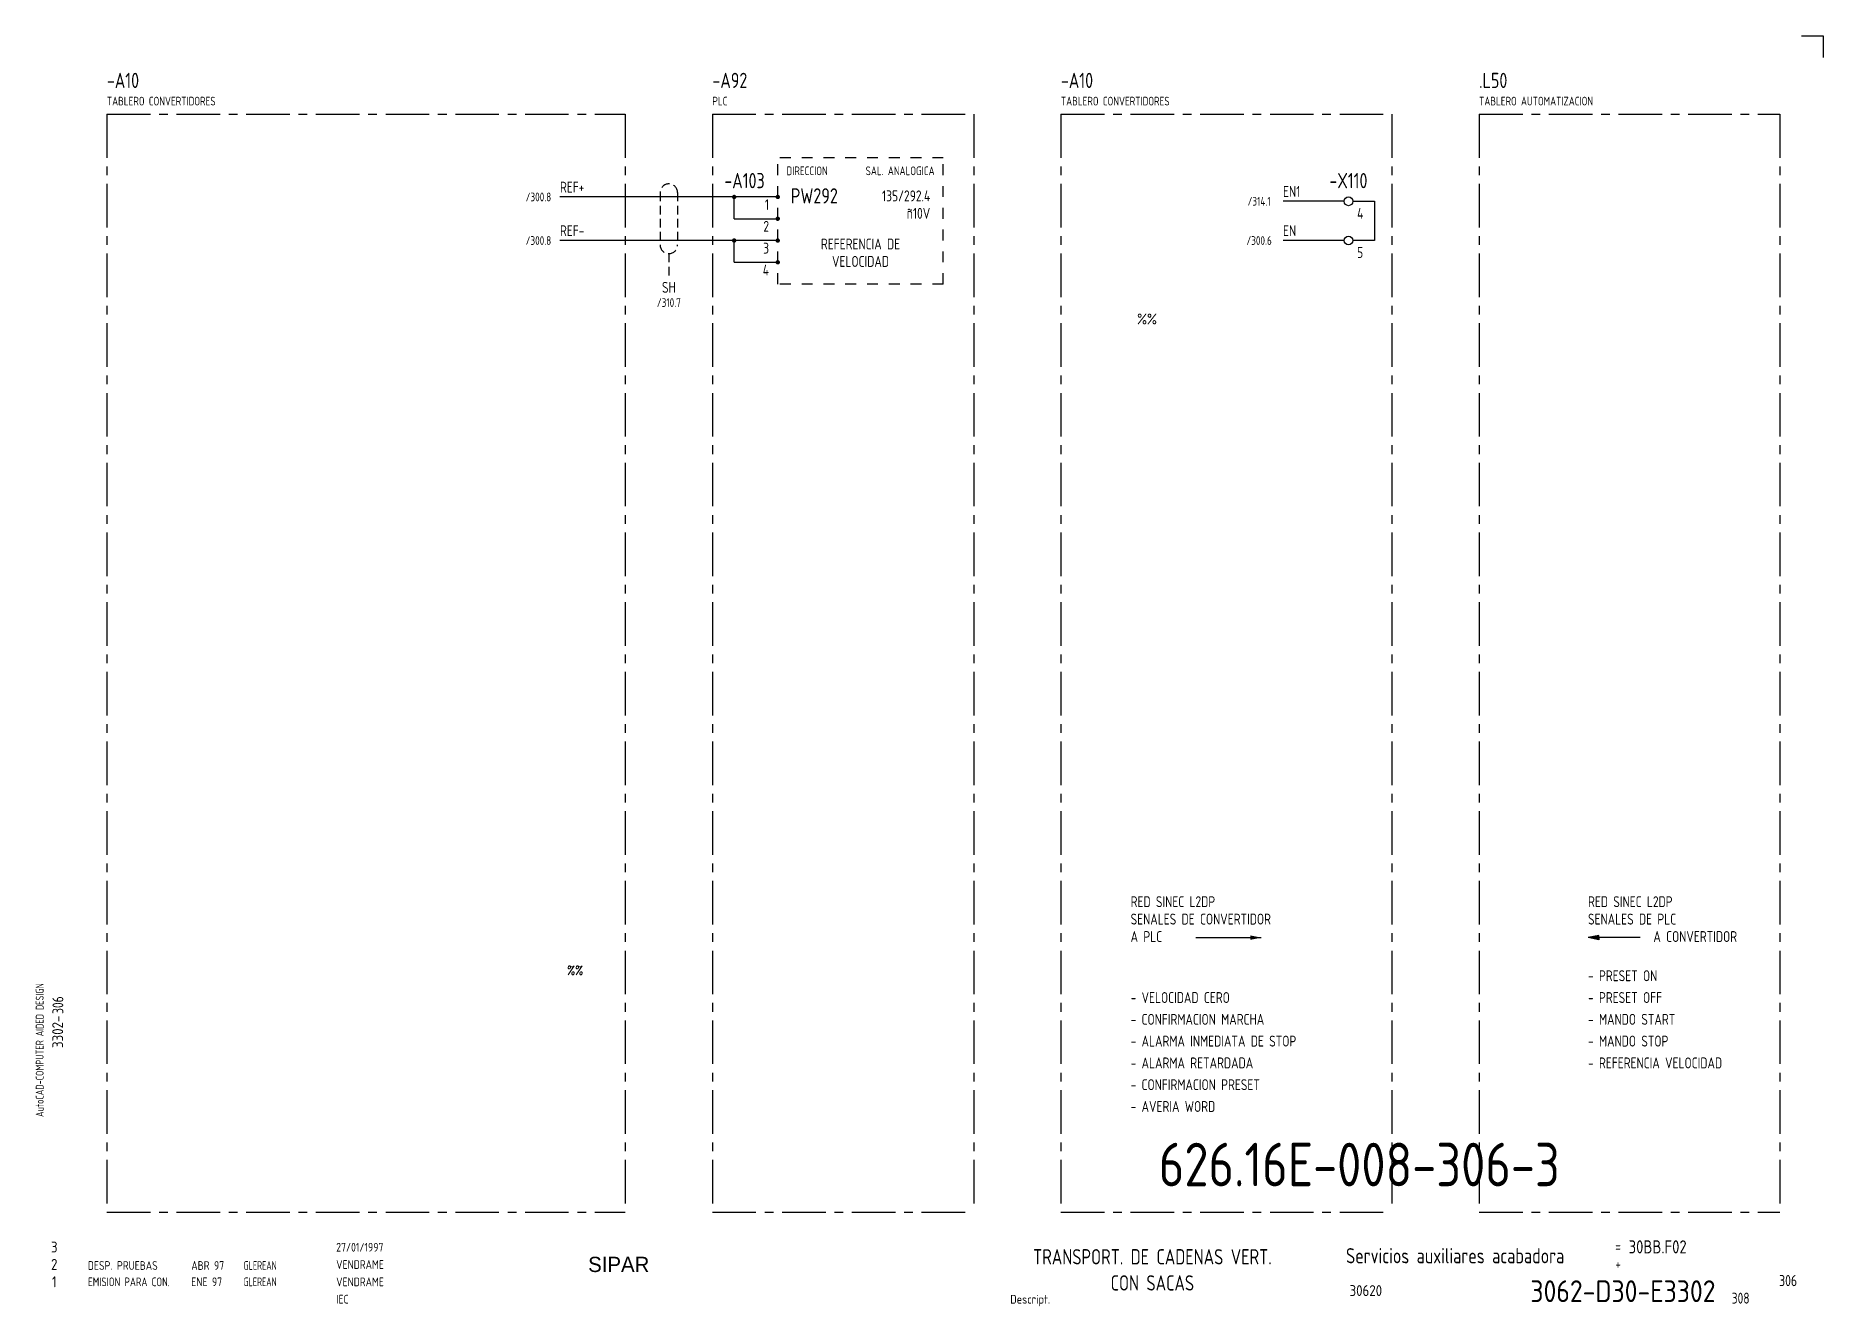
# Model space of a CAD drawing. Extents: x 10 to 420, y 5 to 297.
import ezdxf
from ezdxf.enums import TextEntityAlignment as Align

# ---------------------------------------------------------------- set-up
doc = ezdxf.new("R2010")
doc.units = 0
doc.header["$LTSCALE"] = 8
doc.header["$MEASUREMENT"] = 0
for name, pattern in [('CENTER', [2, 1.25, -0.25, 0.25, -0.25]), ('HIDDEN', [0.375, 0.25, -0.125]), ('HIDDEN1', [0.625, 0.3125, -0.3125])]:
    doc.linetypes.add(name, pattern=pattern)
doc.layers.get('0').update_dxf_attribs({"linetype": 'CONTINUOUS'})
doc.layers.add('CART', color=7, linetype='CONTINUOUS')
doc.styles.add('DIN', font='DIN', dxfattribs={"width": 0.85})
doc.styles.add('SIMPLEX', font='SIMPLEX', dxfattribs={"width": 0.9})
doc.styles.add('UNIV', font='UNIV')

# ---------------------------------------------------------------- blocks, each defined once
blk = doc.blocks.new('WB-FG100')
at = {"layer": 'CART', "color": 1}
for p, q in [((415, 297), (420, 297)), ((420, 297), (420, 292))]:
    blk.add_line(p, q, dxfattribs=at)
at = {"layer": 'CART', "color": 1, "style": 'DIN', "width": 0.8}
blk.add_text('AutoCAD-COMPUTER AIDED DESIGN', height=1.8, rotation=90, dxfattribs=at).set_placement((11.47, 48.84))
at = {"layer": 'CART', "color": 3, "style": 'DIN', "width": 0.8}
for s, p in [('=', (372.24, 17.91)), ('+', (372.24, 13.87))]:
    blk.add_text(s, height=2.5, dxfattribs=at).set_placement(p)
at = {"layer": 'CART', "color": 7, "style": 'DIN', "width": 0.9}
blk.add_attdef('FILE', text='', height=2.5, rotation=90, dxfattribs=at).set_placement((15.95, 68.38), align=Align.CENTER)
for tag, p in [('MOD-3', (13.92, 19)), ('MOD-2', (13.92, 15)), ('MOD-1', (13.92, 11)), ('NR.COMMESSA', (315, 9))]:
    blk.add_attdef(tag, text='', height=2.5, dxfattribs=at).set_placement(p, align=Align.MIDDLE)
at = {"layer": 'CART', "color": 7, "style": 'DIN'}
for tag, width, p in [('REV-3', 0.9, (21.66, 19)), ('DATA-3', 0.9, (45.37, 19)), ('NOME-3', 0.9, (57.37, 19)), ('REV-2', 0.9, (21.66, 15)), ('DATA-2', 0.9, (45.37, 15)), ('NOME-2', 0.9, (57.37, 15)), ('REV-1', 0.9, (21.66, 11)), ('DATA-1', 0.9, (45.37, 11)), ('NOME-1', 0.7, (57.37, 11))]:
    blk.add_attdef(tag, text='', height=2, dxfattribs=dict(at, width=width)).set_placement(p, align=Align.MIDDLE_LEFT)
at = {"layer": 'CART', "color": 7, "style": 'DIN', "width": 0.9}
for tag, p, height in [('DATA', (78.64, 17.94), 2), ('ESECUTORE', (78.64, 13.97), 2), ('CONTROLLORE', (78.64, 9.99), 2), ('SEGUE', (398.93, 5.65), 2.8), ('NORMA', (78.64, 6.01), 2)]:
    blk.add_attdef(tag, p, '', height=height, dxfattribs=at)
at = {"layer": 'CART', "color": 2, "style": 'DIN', "width": 0.9}
for tag, p in [('TITOLO-1/3', (266.5, 18.23)), ('TITOLO-1/2', (266.5, 15.73)), ('TITOLO-2/3', (266.5, 13.18)), ('TITOLO-2/2', (266.5, 10.68)), ('TITOLO-3/3', (266.5, 8.13))]:
    blk.add_attdef(tag, text='', height=3.5, dxfattribs=at).set_placement(p, align=Align.MIDDLE)
at = {"layer": 'CART', "color": 3, "style": 'DIN', "width": 0.9}
blk.add_attdef('ASSIEME', text='', height=3.5, dxfattribs=at).set_placement((334, 17), align=Align.MIDDLE)
at = {"layer": 'CART', "color": 3, "style": 'DIN', "width": 0.85}
for tag, p in [('=', (375.33, 16.63)), ('+', (375.33, 12.76))]:
    blk.add_attdef(tag, text='', height=3, dxfattribs=at).set_placement(p, align=Align.BOTTOM_LEFT)
at = {"layer": 'CART', "color": 3, "style": 'DIN', "width": 0.9}
blk.add_attdef('FOGLIO', text='', height=2.8, dxfattribs=at).set_placement((414.2, 9.56), align=Align.RIGHT)
at = {"layer": 'CART', "color": 2, "style": 'DIN', "width": 0.9}
blk.add_attdef('DISEGNO', text='', height=5, dxfattribs=at).set_placement((395.27, 6.35), align=Align.RIGHT)
at = {"layer": 'CART', "color": 1, "style": 'DIN', "width": 0.9}
blk.add_attdef('TIPOLOGIA', (233.37, 6), '', height=2, dxfattribs=at)
blk = doc.blocks.new('B5-3')
at = {"linetype": 'Continuous', "const_width": 0.5}
blk.add_lwpolyline([(-0.25, 0, 1), (0.25, 0, 1)], format="xyb", close=True, dxfattribs=at)

msp = doc.modelspace()

# ---------------------------------------------------------------- linework, layer by layer
at = {"color": 3, "linetype": 'CENTER'}
for p, q in [((26, 279), (145, 279)), ((26, 279), (26, 27)), ((145, 279), (145, 27)), ((165, 279), (165, 27)), ((165, 279), (225, 279)), ((225, 279), (225, 27)), ((245, 279), (245, 27)), ((245, 279), (321, 279)), ((321, 279), (321, 27)), ((341, 279), (341, 27)), ((341, 279), (410, 279)), ((410, 279), (410, 27)), ((26, 27), (145, 27)), ((165, 27), (225, 27)), ((245, 27), (321, 27)), ((341, 27), (410, 27))]:
    msp.add_line(p, q, dxfattribs=at)
at = {"linetype": 'HIDDEN1'}
for p, q in [((218, 269), (180, 269)), ((180, 240), (180, 269)), ((218, 240), (218, 269)), ((218, 240), (180, 240))]:
    msp.add_line(p, q, dxfattribs=at)
for p, q in [((180, 260), (130, 260)), ((170, 255), (170, 260)), ((170, 255), (180, 255)), ((180, 250), (130, 250)), ((170, 245), (170, 250)), ((170, 245), (180, 245)), ((368.5, 90.5), (366, 90)), ((368.5, 90), (368.5, 90.5)), ((276, 90), (291, 90)), ((378, 90), (366, 90)), ((368.5, 89.5), (366, 90)), ((368.5, 90), (368.5, 89.5))]:
    msp.add_line(p, q)
at = {"linetype": 'HIDDEN'}
for p, q in [((153, 261), (153, 249)), ((157, 261), (157, 249)), ((155, 247), (155, 242))]:
    msp.add_line(p, q, dxfattribs=at)
at = {"color": 7}
msp.add_line((310, 259), (296, 259), dxfattribs=at)
at = {"linetype": 'Continuous'}
for p, q in [((312, 259), (317, 259)), ((317, 259), (317, 250)), ((310, 250), (296, 250)), ((317, 250), (312, 250))]:
    msp.add_line(p, q, dxfattribs=at)
at = {"const_width": 0.5}
for points in [[(169.75, 260, 1), (170.25, 260, 1)], [(169.75, 250, 1), (170.25, 250, 1)]]:
    msp.add_lwpolyline(points, format="xyb", close=True, dxfattribs=at)
for centre in [(311, 259), (311, 250)]:
    msp.add_circle(centre, 1)
at = {"linetype": 'HIDDEN'}
for centre, start, end in [((155, 261), 0, 180), ((155, 249), 180, 0)]:
    msp.add_arc(centre, 2, start, end, dxfattribs=at)
for points in [[(288.5, 89.5), (288.5, 90.5), (291, 90)], [(368.5, 89.5), (368.5, 90.5), (366, 90)]]:
    msp.add_solid(points)

# ---------------------------------------------------------------- block references
for p in [(180, 260), (180, 255), (180, 250), (180, 245)]:
    msp.add_blockref('B5-3', p)
at = {"layer": 'CART'}
ref = msp.add_blockref('WB-FG100', (0, 0), dxfattribs=at)
ref.add_attrib('TIPOLOGIA', 'Descript.', (233.37, 6), dxfattribs={"color": 1, "height": 2, "style": 'DIN', "width": 0.9})
ref.add_attrib('ASSIEME', 'Servicios auxiliares acabadora', dxfattribs={"color": 3, "height": 3.5, "style": 'DIN', "width": 0.8}).set_placement((335.5, 17), align=Align.MIDDLE)
ref.add_attrib('=', '30BB.F02', dxfattribs={"color": 3, "height": 3, "style": 'DIN', "width": 0.85}).set_placement((375.33, 16.63), align=Align.BOTTOM_LEFT)
ref.add_attrib('NR.COMMESSA', '30620', dxfattribs={"color": 7, "height": 2.5, "style": 'DIN', "width": 0.9}).set_placement((315, 9), align=Align.MIDDLE)
ref.add_attrib('DISEGNO', '3062-D30-E3302', dxfattribs={"color": 2, "height": 5, "style": 'DIN', "width": 0.9}).set_placement((395.27, 6.35), align=Align.RIGHT)
ref.add_attrib('DATA', '27/01/1997', (78.64, 17.94), dxfattribs={"color": 7, "height": 2, "style": 'DIN', "width": 0.85})
ref.add_attrib('ESECUTORE', 'VENDRAME', (78.64, 13.97), dxfattribs={"color": 7, "height": 2, "style": 'DIN', "width": 0.85})
ref.add_attrib('CONTROLLORE', 'VENDRAME', (78.64, 9.99), dxfattribs={"color": 7, "height": 2, "style": 'DIN', "width": 0.85})
ref.add_attrib('NORMA', 'IEC', (78.64, 6.01), dxfattribs={"color": 7, "height": 2, "style": 'DIN', "width": 0.85})
ref.add_attrib('MOD-1', '1', dxfattribs={"color": 7, "height": 2.5, "style": 'DIN', "width": 0.9}).set_placement((13.92, 11), align=Align.MIDDLE)
ref.add_attrib('REV-1', 'EMISION PARA CON.', dxfattribs={"color": 7, "height": 2, "style": 'DIN', "width": 0.8}).set_placement((21.66, 11), align=Align.MIDDLE_LEFT)
ref.add_attrib('DATA-1', 'ENE 97', dxfattribs={"color": 7, "height": 2, "style": 'DIN', "width": 0.85}).set_placement((45.37, 11), align=Align.MIDDLE_LEFT)
ref.add_attrib('NOME-1', 'GLEREAN', dxfattribs={"color": 7, "height": 2, "style": 'DIN', "width": 0.7}).set_placement((57.37, 11), align=Align.MIDDLE_LEFT)
ref.add_attrib('MOD-2', '2', dxfattribs={"color": 7, "height": 2.5, "style": 'DIN', "width": 0.9}).set_placement((13.92, 15), align=Align.MIDDLE)
ref.add_attrib('MOD-3', '3', dxfattribs={"color": 7, "height": 2.5, "style": 'DIN', "width": 0.9}).set_placement((13.92, 19), align=Align.MIDDLE)
ref.add_attrib('FILE', '3302-', dxfattribs={"color": 7, "height": 2.5, "rotation": 90, "style": 'DIN', "width": 0.9}).set_placement((15.95, 68.38), align=Align.CENTER)

# ---------------------------------------------------------------- texts
at = {"color": 3, "style": 'DIN', "width": 0.8}
for s, p in [('-A10', (26, 285)), ('-A92', (165, 285)), ('-A10', (245, 285)), ('.L50', (341, 285)), ('PW292', (183, 258.5))]:
    msp.add_text(s, height=3.5, dxfattribs=at).set_placement(p)
at = {"style": 'DIN'}
for s, height, width, p in [('TABLERO CONVERTIDORES', 2, 0.8, (26, 281)), ('PLC', 2, 0.8, (165, 281)), ('TABLERO CONVERTIDORES', 2, 0.8, (245, 281)), ('TABLERO AUTOMATIZACION', 2, 0.8, (341, 281)), ('REF+', 2.5, 0.8, (130, 261)), ('EN1', 2.5, 0.8, (296, 260)), ('4', 2.5, 0.8, (313, 255)), ('REF-', 2.5, 0.8, (130, 251)), ('EN', 2.5, 0.8, (296, 251)), ('5', 2.5, 0.8, (313, 246)), ('%%', 2.5, 0.85, (262.5, 230.75)), ('RED SINEC L2DP', 2.5, 0.8, (261, 97)), ('RED SINEC L2DP', 2.5, 0.8, (366, 97)), ('SENALES DE CONVERTIDOR', 2.5, 0.8, (261, 93)), ('SENALES DE PLC', 2.5, 0.8, (366, 93)), ('A PLC', 2.5, 0.8, (261, 89)), ('A CONVERTIDOR', 2.5, 0.8, (381, 89)), ('- PRESET ON', 2.5, 0.8, (366, 80)), ('- VELOCIDAD CERO', 2.5, 0.8, (261, 75)), ('- PRESET OFF', 2.5, 0.8, (366, 75)), ('- CONFIRMACION MARCHA', 2.5, 0.8, (261, 70)), ('- MANDO START', 2.5, 0.8, (366, 70)), ('- ALARMA INMEDIATA DE STOP', 2.5, 0.8, (261, 65)), ('- MANDO STOP', 2.5, 0.8, (366, 65)), ('- ALARMA RETARDADA', 2.5, 0.8, (261, 60)), ('- REFERENCIA VELOCIDAD', 2.5, 0.8, (366, 60)), ('- CONFIRMACION PRESET', 2.5, 0.8, (261, 55)), ('- AVERIA WORD', 2.5, 0.8, (261, 50)), ('308', 2.5, 0.8, (399, 6))]:
    msp.add_text(s, height=height, dxfattribs=dict(at, width=width)).set_placement(p)
at = {"color": 1, "style": 'DIN', "width": 0.8}
msp.add_text('DIRECCION', height=2, dxfattribs=at).set_placement((182, 265))
msp.add_text('SAL. ANALOGICA', height=2, dxfattribs=at).set_placement((216, 265), align=Align.RIGHT)
at = {"color": 3, "style": 'DIN', "width": 0.8}
for s, height, p in [('-A103', 3.5, (177, 262)), ('306', 2.56, (414, 10))]:
    msp.add_text(s, height=height, dxfattribs=at).set_placement(p, align=Align.RIGHT)
for s, p in [('-X110', (311, 262)), ('TRANSPORT. DE CADENAS VERT.', (266, 15)), ('CON SACAS', (266, 9))]:
    msp.add_text(s, height=3.5, dxfattribs=at).set_placement(p, align=Align.CENTER)
at = {"style": 'DIN', "width": 0.8}
for s, height, p in [('/300.8', 2, (128, 259)), ('1', 2.5, (178, 257)), ('135/292.4', 2.5, (215, 259)), ('2', 2.5, (178, 252)), ('ñ10V', 2.5, (215, 255)), ('/300.8', 2, (128, 249)), ('3', 2.5, (178, 247)), ('4', 2.5, (178, 242))]:
    msp.add_text(s, height=height, dxfattribs=at).set_placement(p, align=Align.RIGHT)
for s, height, p in [('/314.1', 2, (290.5, 258)), ('REFERENCIA DE', 2.5, (199, 247.95)), ('/300.6', 2, (290.5, 249)), ('VELOCIDAD', 2.5, (199, 243.95)), ('SH', 2.5, (155, 238)), ('/310.7', 2, (155, 234.76))]:
    msp.add_text(s, height=height, dxfattribs=at).set_placement(p, align=Align.CENTER)
at = {"color": 7, "linetype": 'Continuous', "style": 'SIMPLEX', "width": 0.9}
msp.add_text('%%', height=2, dxfattribs=at).set_placement((133.5, 82.5), align=Align.MIDDLE)
at = {"style": 'DIN', "width": 0.8}
msp.add_text('306', height=2.5, rotation=90, dxfattribs=at).set_placement((16, 72.5))
at = {"linetype": 'Continuous', "style": 'DIN'}
for s, width, p in [('DESP. PRUEBAS', 0.85, (21.62, 13.75)), ('ABR 97', 0.85, (45.38, 13.75)), ('GLEREAN', 0.7, (57.38, 13.75))]:
    msp.add_text(s, height=2, dxfattribs=dict(at, width=width)).set_placement(p)
at = {"color": 2, "insert": (267.47, 42.92), "char_height": 10, "width": 111.0411, "attachment_point": 1, "style": 'DIN'}
msp.add_mtext('626.16E-008-306-3', dxfattribs=at)
at = {"layer": 'CART', "color": 2, "linetype": 'Continuous', "style": 'UNIV'}
msp.add_text('SIPAR', height=3.5, dxfattribs=at).set_placement((143.5, 13.25), align=Align.CENTER)

doc.saveas('drawing.dxf')
